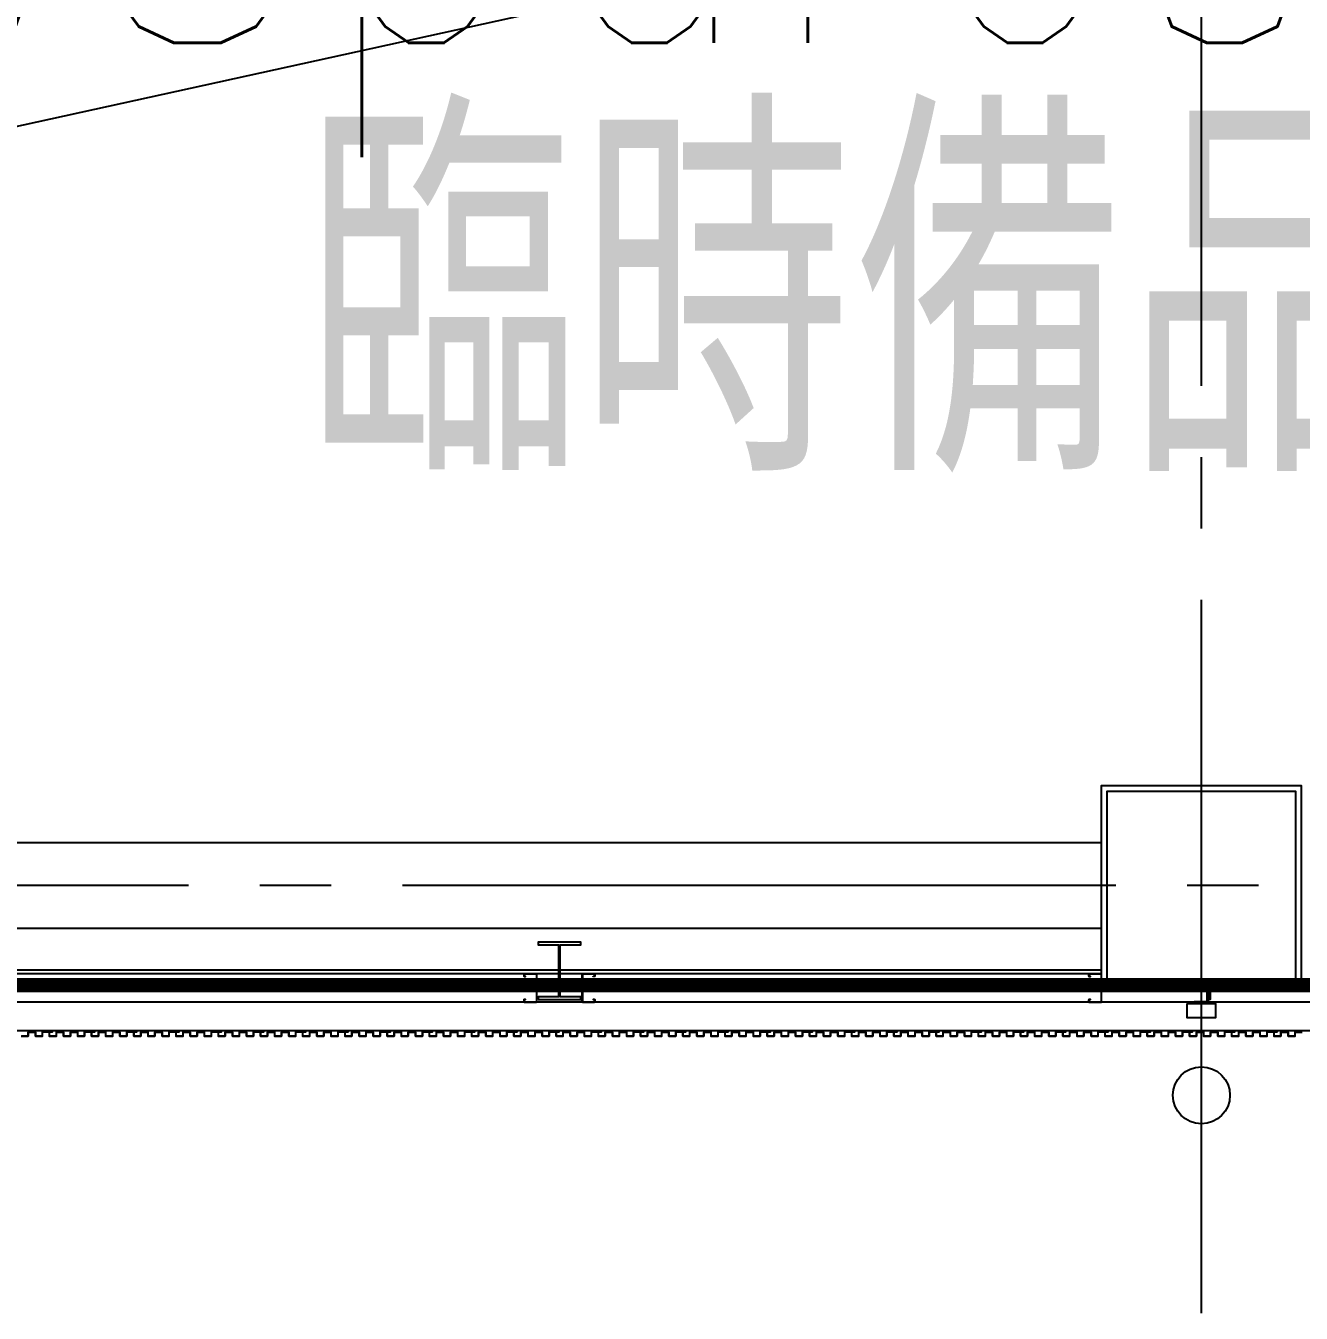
# Model space of a CAD drawing. Header units: millimetres. Extents: x -48783 to 40488, y 6477 to 32964.
# Drawn here: x 21187.9 to 21635, y 10600 to 11051.2 of the extents above; entities that cross this region are included whole.
import ezdxf
from ezdxf.enums import TextEntityAlignment as Align

# ---------------------------------------------------------------- set-up
doc = ezdxf.new("R2010")
doc.units = ezdxf.units.MM
doc.header["$LTSCALE"] = 100
doc.linetypes.add('X-N-FAB-L20$0$COL-CEN-LIN', pattern=[3.25, 2.5, -0.25, 0.25, -0.25])
for name, color, linetype in [('0-XREF', 7, 'Continuous'), ('X-N-FAB-L20$0$04', 8, 'Continuous'), ('X-N-FAB-L20$0$200K新增範圍', 8, 'Continuous'), ('X-N-FAB-L20$0$BLOCK', 8, 'Continuous'), ('X-N-FAB-L20$0$CCL', 8, 'X-N-FAB-L20$0$COL-CEN-LIN'), ('X-N-FAB-L20$0$COL-S', 8, 'Continuous'), ('X-N-FAB-L20$0$TXT-CODE', 8, 'Continuous')]:
    doc.layers.add(name, color=color, linetype=linetype)
doc.styles.add('X-N-FAB-L20$0$CHINA', font='simplex.shx', dxfattribs={"width": 0.75, "bigfont": 'chineset.shx'})

# ---------------------------------------------------------------- blocks, each defined once
blk = doc.blocks.new('X-N-FAB-L20$0$A$Cc7bb84f0')
at = {"layer": 'X-N-FAB-L20$0$COL-S'}
for points in [[(0, 70), (70, 70), (70, 0), (0, 0)], [(2, 68), (68, 68), (68, 2), (2, 2)]]:
    blk.add_lwpolyline(points, close=True, dxfattribs=at)
blk = doc.blocks.new('X-N-FAB-L20$0$A$C20c95bda')
at = {"layer": 'X-N-FAB-L20$0$CCL'}
for p, q in [((22620, 0), (22620, 9160)), ((240, 150), (28330, 150))]:
    blk.add_line(p, q, dxfattribs=at)
at = {"layer": 'X-N-FAB-L20$0$200K新增範圍'}
blk.add_blockref('X-N-FAB-L20$0$A$Cc7bb84f0', (22585, 115), dxfattribs=at)
blk = doc.blocks.new('X-N-FAB-L20$0$A$C1d07c4d4')
at = {"layer": 'X-N-FAB-L20$0$04'}
for p, q in [((20852.44, 160), (24102.44, 875)), ((21452.44, 140), (22282.44, 140)), ((21452.44, 110), (22282.44, 110)), ((22282.44, 95.25), (21452.44, 95.25)), ((22282.44, 94), (21452.44, 94)), ((23211.06, 84), (20823.7, 84)), ((23211.06, 74), (20823.7, 74))]:
    blk.add_line(p, q, dxfattribs=at)
for points in [[(22282.44, 90), (22282.44, 160), (22352.44, 160), (22352.44, 90)], [(22284.44, 92), (22284.44, 158), (22350.44, 158), (22350.44, 92)], [(22084.94, 85), (22099.94, 85), (22099.94, 85.9), (22092.74, 85.9), (22092.74, 104.1), (22099.94, 104.1), (22099.94, 105), (22084.94, 105), (22084.94, 104.1), (22092.14, 104.1), (22092.14, 85.9), (22084.94, 85.9)], [(22314.94, 83.5), (22319.94, 83.5), (22319.94, 88.5), (22319.34, 88.5), (22319.34, 84.1), (22314.94, 84.1)], [(22319.94, 85), (22319.94, 90), (22324.94, 90), (22324.94, 89.4), (22320.54, 89.4), (22320.54, 85)], [(22312.44, 83.5), (22322.44, 83.5), (22322.44, 78.5), (22312.44, 78.5)]]:
    blk.add_lwpolyline(points, close=True, dxfattribs=at)
for points in [[(22080.58, 93.08), (22080.14, 93.08, -0.414214), (22080.06, 93.16), (22080.06, 93.84, -0.414214), (22080.14, 93.92), (22084.32, 93.92, -0.414214), (22084.4, 93.84), (22084.4, 84.16, -0.414214), (22084.32, 84.08), (22080.14, 84.08, -0.414214), (22080.06, 84.16), (22080.06, 84.84, -0.414214), (22080.14, 84.92), (22080.58, 84.92), (22080.58, 85), (22080.14, 85, 0.414214), (22079.98, 84.84), (22079.98, 84.16, 0.414214), (22080.14, 84), (22084.32, 84, 0.414214), (22084.48, 84.16), (22084.48, 93.84, 0.414214), (22084.32, 94), (22080.14, 94, 0.414214), (22079.98, 93.84), (22079.98, 93.16, 0.414214), (22080.14, 93), (22080.58, 93)], [(22104.3, 93.08), (22104.74, 93.08, 0.414214), (22104.82, 93.16), (22104.82, 93.84, 0.414214), (22104.74, 93.92), (22100.56, 93.92, 0.414214), (22100.48, 93.84), (22100.48, 84.16, 0.414214), (22100.56, 84.08), (22104.74, 84.08, 0.414214), (22104.82, 84.16), (22104.82, 84.84, 0.414214), (22104.74, 84.92), (22104.3, 84.92), (22104.3, 85), (22104.74, 85, -0.414214), (22104.9, 84.84), (22104.9, 84.16, -0.414214), (22104.74, 84), (22100.56, 84, -0.414214), (22100.4, 84.16), (22100.4, 93.84, -0.414214), (22100.56, 94), (22104.74, 94, -0.414214), (22104.9, 93.84), (22104.9, 93.16, -0.414214), (22104.74, 93), (22104.3, 93)], [(22278.54, 93.08), (22278.1, 93.08, -0.414214), (22278.02, 93.16), (22278.02, 93.84, -0.414214), (22278.1, 93.92), (22282.28, 93.92, -0.414214), (22282.36, 93.84), (22282.36, 84.16, -0.414214), (22282.28, 84.08), (22278.1, 84.08, -0.414214), (22278.02, 84.16), (22278.02, 84.84, -0.414214), (22278.1, 84.92), (22278.54, 84.92), (22278.54, 85), (22278.1, 85, 0.414214), (22277.94, 84.84), (22277.94, 84.16, 0.414214), (22278.1, 84), (22282.28, 84, 0.414214), (22282.44, 84.16), (22282.44, 93.84, 0.414214), (22282.28, 94), (22278.1, 94, 0.414214), (22277.94, 93.84), (22277.94, 93.16, 0.414214), (22278.1, 93), (22278.54, 93)]]:
    blk.add_lwpolyline(points, format="xyb", close=True, dxfattribs=at)
for points in [[(21913.94, 73.65), (21914.64, 73.9), (21914.62, 73.95), (21913.93, 73.7), (21911.19, 73.7), (21911.19, 72.1), (21908.81, 72.1), (21908.81, 73.55), (21906.23, 73.55), (21906.23, 72.1), (21903.85, 72.1)], [(21903.8, 72.05), (21906.28, 72.05), (21906.28, 73.5), (21908.76, 73.5), (21908.76, 72.05), (21911.24, 72.05), (21911.24, 73.65), (21913.95, 73.65)]]:
    blk.add_lwpolyline(points, dxfattribs=at)
for points in [[(21928.74, 73.65), (21929.44, 73.9), (21929.42, 73.95), (21928.73, 73.7), (21925.99, 73.7), (21925.99, 72.1), (21923.61, 72.1), (21923.61, 73.55), (21921.03, 73.55), (21921.03, 72.1), (21918.65, 72.1), (21918.65, 73.55), (21916.07, 73.55), (21916.07, 72.1), (21913.69, 72.1), (21913.69, 73.6), (21914.64, 73.6, 1), (21914.64, 74), (21912.57, 74), (21912.44, 73.87), (21912.31, 74), (21910.94, 74), (21910.94, 73.95), (21912.29, 73.95), (21912.44, 73.8), (21912.59, 73.95), (21914.64, 73.95, -1), (21914.64, 73.65), (21913.64, 73.65), (21913.64, 72.05), (21916.12, 72.05), (21916.12, 73.5), (21918.6, 73.5), (21918.6, 72.05), (21921.08, 72.05), (21921.08, 73.5), (21923.56, 73.5), (21923.56, 72.05), (21926.04, 72.05), (21926.04, 73.65), (21928.75, 73.65)], [(21943.54, 73.65), (21944.24, 73.9), (21944.22, 73.95), (21943.53, 73.7), (21940.79, 73.7), (21940.79, 72.1), (21938.41, 72.1), (21938.41, 73.55), (21935.83, 73.55), (21935.83, 72.1), (21933.45, 72.1), (21933.45, 73.55), (21930.87, 73.55), (21930.87, 72.1), (21928.49, 72.1), (21928.49, 73.6), (21929.44, 73.6, 1), (21929.44, 74), (21927.37, 74), (21927.24, 73.87), (21927.11, 74), (21925.74, 74), (21925.74, 73.95), (21927.09, 73.95), (21927.24, 73.8), (21927.39, 73.95), (21929.44, 73.95, -1), (21929.44, 73.65), (21928.44, 73.65), (21928.44, 72.05), (21930.92, 72.05), (21930.92, 73.5), (21933.4, 73.5), (21933.4, 72.05), (21935.88, 72.05), (21935.88, 73.5), (21938.36, 73.5), (21938.36, 72.05), (21940.84, 72.05), (21940.84, 73.65), (21943.55, 73.65)], [(21958.34, 73.65), (21959.04, 73.9), (21959.02, 73.95), (21958.33, 73.7), (21955.59, 73.7), (21955.59, 72.1), (21953.21, 72.1), (21953.21, 73.55), (21950.63, 73.55), (21950.63, 72.1), (21948.25, 72.1), (21948.25, 73.55), (21945.67, 73.55), (21945.67, 72.1), (21943.29, 72.1), (21943.29, 73.6), (21944.24, 73.6, 1), (21944.24, 74), (21942.17, 74), (21942.04, 73.87), (21941.91, 74), (21940.54, 74), (21940.54, 73.95), (21941.89, 73.95), (21942.04, 73.8), (21942.19, 73.95), (21944.24, 73.95, -1), (21944.24, 73.65), (21943.24, 73.65), (21943.24, 72.05), (21945.72, 72.05), (21945.72, 73.5), (21948.2, 73.5), (21948.2, 72.05), (21950.68, 72.05), (21950.68, 73.5), (21953.16, 73.5), (21953.16, 72.05), (21955.64, 72.05), (21955.64, 73.65), (21958.35, 73.65)], [(21973.14, 73.65), (21973.84, 73.9), (21973.82, 73.95), (21973.13, 73.7), (21970.39, 73.7), (21970.39, 72.1), (21968.01, 72.1), (21968.01, 73.55), (21965.43, 73.55), (21965.43, 72.1), (21963.05, 72.1), (21963.05, 73.55), (21960.47, 73.55), (21960.47, 72.1), (21958.09, 72.1), (21958.09, 73.6), (21959.04, 73.6, 1), (21959.04, 74), (21956.97, 74), (21956.84, 73.87), (21956.71, 74), (21955.34, 74), (21955.34, 73.95), (21956.69, 73.95), (21956.84, 73.8), (21956.99, 73.95), (21959.04, 73.95, -1), (21959.04, 73.65), (21958.04, 73.65), (21958.04, 72.05), (21960.52, 72.05), (21960.52, 73.5), (21963, 73.5), (21963, 72.05), (21965.48, 72.05), (21965.48, 73.5), (21967.96, 73.5), (21967.96, 72.05), (21970.44, 72.05), (21970.44, 73.65), (21973.15, 73.65)], [(21987.94, 73.65), (21988.64, 73.9), (21988.62, 73.95), (21987.93, 73.7), (21985.19, 73.7), (21985.19, 72.1), (21982.81, 72.1), (21982.81, 73.55), (21980.23, 73.55), (21980.23, 72.1), (21977.85, 72.1), (21977.85, 73.55), (21975.27, 73.55), (21975.27, 72.1), (21972.89, 72.1), (21972.89, 73.6), (21973.84, 73.6, 1), (21973.84, 74), (21971.77, 74), (21971.64, 73.87), (21971.51, 74), (21970.14, 74), (21970.14, 73.95), (21971.49, 73.95), (21971.64, 73.8), (21971.79, 73.95), (21973.84, 73.95, -1), (21973.84, 73.65), (21972.84, 73.65), (21972.84, 72.05), (21975.32, 72.05), (21975.32, 73.5), (21977.8, 73.5), (21977.8, 72.05), (21980.28, 72.05), (21980.28, 73.5), (21982.76, 73.5), (21982.76, 72.05), (21985.24, 72.05), (21985.24, 73.65), (21987.95, 73.65)], [(22002.74, 73.65), (22003.44, 73.9), (22003.42, 73.95), (22002.73, 73.7), (21999.99, 73.7), (21999.99, 72.1), (21997.61, 72.1), (21997.61, 73.55), (21995.03, 73.55), (21995.03, 72.1), (21992.65, 72.1), (21992.65, 73.55), (21990.07, 73.55), (21990.07, 72.1), (21987.69, 72.1), (21987.69, 73.6), (21988.64, 73.6, 1), (21988.64, 74), (21986.57, 74), (21986.44, 73.87), (21986.31, 74), (21984.94, 74), (21984.94, 73.95), (21986.29, 73.95), (21986.44, 73.8), (21986.59, 73.95), (21988.64, 73.95, -1), (21988.64, 73.65), (21987.64, 73.65), (21987.64, 72.05), (21990.12, 72.05), (21990.12, 73.5), (21992.6, 73.5), (21992.6, 72.05), (21995.08, 72.05), (21995.08, 73.5), (21997.56, 73.5), (21997.56, 72.05), (22000.04, 72.05), (22000.04, 73.65), (22002.75, 73.65)], [(22017.54, 73.65), (22018.24, 73.9), (22018.22, 73.95), (22017.53, 73.7), (22014.79, 73.7), (22014.79, 72.1), (22012.41, 72.1), (22012.41, 73.55), (22009.83, 73.55), (22009.83, 72.1), (22007.45, 72.1), (22007.45, 73.55), (22004.87, 73.55), (22004.87, 72.1), (22002.49, 72.1), (22002.49, 73.6), (22003.44, 73.6, 1), (22003.44, 74), (22001.37, 74), (22001.24, 73.87), (22001.11, 74), (21999.74, 74), (21999.74, 73.95), (22001.09, 73.95), (22001.24, 73.8), (22001.39, 73.95), (22003.44, 73.95, -1), (22003.44, 73.65), (22002.44, 73.65), (22002.44, 72.05), (22004.92, 72.05), (22004.92, 73.5), (22007.4, 73.5), (22007.4, 72.05), (22009.88, 72.05), (22009.88, 73.5), (22012.36, 73.5), (22012.36, 72.05), (22014.84, 72.05), (22014.84, 73.65), (22017.55, 73.65)], [(22032.34, 73.65), (22033.04, 73.9), (22033.02, 73.95), (22032.33, 73.7), (22029.59, 73.7), (22029.59, 72.1), (22027.21, 72.1), (22027.21, 73.55), (22024.63, 73.55), (22024.63, 72.1), (22022.25, 72.1), (22022.25, 73.55), (22019.67, 73.55), (22019.67, 72.1), (22017.29, 72.1), (22017.29, 73.6), (22018.24, 73.6, 1), (22018.24, 74), (22016.17, 74), (22016.04, 73.87), (22015.91, 74), (22014.54, 74), (22014.54, 73.95), (22015.89, 73.95), (22016.04, 73.8), (22016.19, 73.95), (22018.24, 73.95, -1), (22018.24, 73.65), (22017.24, 73.65), (22017.24, 72.05), (22019.72, 72.05), (22019.72, 73.5), (22022.2, 73.5), (22022.2, 72.05), (22024.68, 72.05), (22024.68, 73.5), (22027.16, 73.5), (22027.16, 72.05), (22029.64, 72.05), (22029.64, 73.65), (22032.35, 73.65)], [(22047.14, 73.65), (22047.84, 73.9), (22047.82, 73.95), (22047.13, 73.7), (22044.39, 73.7), (22044.39, 72.1), (22042.01, 72.1), (22042.01, 73.55), (22039.43, 73.55), (22039.43, 72.1), (22037.05, 72.1), (22037.05, 73.55), (22034.47, 73.55), (22034.47, 72.1), (22032.09, 72.1), (22032.09, 73.6), (22033.04, 73.6, 1), (22033.04, 74), (22030.97, 74), (22030.84, 73.87), (22030.71, 74), (22029.34, 74), (22029.34, 73.95), (22030.69, 73.95), (22030.84, 73.8), (22030.99, 73.95), (22033.04, 73.95, -1), (22033.04, 73.65), (22032.04, 73.65), (22032.04, 72.05), (22034.52, 72.05), (22034.52, 73.5), (22037, 73.5), (22037, 72.05), (22039.48, 72.05), (22039.48, 73.5), (22041.96, 73.5), (22041.96, 72.05), (22044.44, 72.05), (22044.44, 73.65), (22047.15, 73.65)], [(22061.94, 73.65), (22062.64, 73.9), (22062.62, 73.95), (22061.93, 73.7), (22059.19, 73.7), (22059.19, 72.1), (22056.81, 72.1), (22056.81, 73.55), (22054.23, 73.55), (22054.23, 72.1), (22051.85, 72.1), (22051.85, 73.55), (22049.27, 73.55), (22049.27, 72.1), (22046.89, 72.1), (22046.89, 73.6), (22047.84, 73.6, 1), (22047.84, 74), (22045.77, 74), (22045.64, 73.87), (22045.51, 74), (22044.14, 74), (22044.14, 73.95), (22045.49, 73.95), (22045.64, 73.8), (22045.79, 73.95), (22047.84, 73.95, -1), (22047.84, 73.65), (22046.84, 73.65), (22046.84, 72.05), (22049.32, 72.05), (22049.32, 73.5), (22051.8, 73.5), (22051.8, 72.05), (22054.28, 72.05), (22054.28, 73.5), (22056.76, 73.5), (22056.76, 72.05), (22059.24, 72.05), (22059.24, 73.65), (22061.95, 73.65)], [(22076.74, 73.65), (22077.44, 73.9), (22077.42, 73.95), (22076.73, 73.7), (22073.99, 73.7), (22073.99, 72.1), (22071.61, 72.1), (22071.61, 73.55), (22069.03, 73.55), (22069.03, 72.1), (22066.65, 72.1), (22066.65, 73.55), (22064.07, 73.55), (22064.07, 72.1), (22061.69, 72.1), (22061.69, 73.6), (22062.64, 73.6, 1), (22062.64, 74), (22060.57, 74), (22060.44, 73.87), (22060.31, 74), (22058.94, 74), (22058.94, 73.95), (22060.29, 73.95), (22060.44, 73.8), (22060.59, 73.95), (22062.64, 73.95, -1), (22062.64, 73.65), (22061.64, 73.65), (22061.64, 72.05), (22064.12, 72.05), (22064.12, 73.5), (22066.6, 73.5), (22066.6, 72.05), (22069.08, 72.05), (22069.08, 73.5), (22071.56, 73.5), (22071.56, 72.05), (22074.04, 72.05), (22074.04, 73.65), (22076.75, 73.65)], [(22091.54, 73.65), (22092.24, 73.9), (22092.22, 73.95), (22091.53, 73.7), (22088.79, 73.7), (22088.79, 72.1), (22086.41, 72.1), (22086.41, 73.55), (22083.83, 73.55), (22083.83, 72.1), (22081.45, 72.1), (22081.45, 73.55), (22078.87, 73.55), (22078.87, 72.1), (22076.49, 72.1), (22076.49, 73.6), (22077.44, 73.6, 1), (22077.44, 74), (22075.37, 74), (22075.24, 73.87), (22075.11, 74), (22073.74, 74), (22073.74, 73.95), (22075.09, 73.95), (22075.24, 73.8), (22075.39, 73.95), (22077.44, 73.95, -1), (22077.44, 73.65), (22076.44, 73.65), (22076.44, 72.05), (22078.92, 72.05), (22078.92, 73.5), (22081.4, 73.5), (22081.4, 72.05), (22083.88, 72.05), (22083.88, 73.5), (22086.36, 73.5), (22086.36, 72.05), (22088.84, 72.05), (22088.84, 73.65), (22091.55, 73.65)], [(22106.34, 73.65), (22107.04, 73.9), (22107.02, 73.95), (22106.33, 73.7), (22103.59, 73.7), (22103.59, 72.1), (22101.21, 72.1), (22101.21, 73.55), (22098.63, 73.55), (22098.63, 72.1), (22096.25, 72.1), (22096.25, 73.55), (22093.67, 73.55), (22093.67, 72.1), (22091.29, 72.1), (22091.29, 73.6), (22092.24, 73.6, 1), (22092.24, 74), (22090.17, 74), (22090.04, 73.87), (22089.91, 74), (22088.54, 74), (22088.54, 73.95), (22089.89, 73.95), (22090.04, 73.8), (22090.19, 73.95), (22092.24, 73.95, -1), (22092.24, 73.65), (22091.24, 73.65), (22091.24, 72.05), (22093.72, 72.05), (22093.72, 73.5), (22096.2, 73.5), (22096.2, 72.05), (22098.68, 72.05), (22098.68, 73.5), (22101.16, 73.5), (22101.16, 72.05), (22103.64, 72.05), (22103.64, 73.65), (22106.35, 73.65)], [(22121.14, 73.65), (22121.84, 73.9), (22121.82, 73.95), (22121.13, 73.7), (22118.39, 73.7), (22118.39, 72.1), (22116.01, 72.1), (22116.01, 73.55), (22113.43, 73.55), (22113.43, 72.1), (22111.05, 72.1), (22111.05, 73.55), (22108.47, 73.55), (22108.47, 72.1), (22106.09, 72.1), (22106.09, 73.6), (22107.04, 73.6, 1), (22107.04, 74), (22104.97, 74), (22104.84, 73.87), (22104.71, 74), (22103.34, 74), (22103.34, 73.95), (22104.69, 73.95), (22104.84, 73.8), (22104.99, 73.95), (22107.04, 73.95, -1), (22107.04, 73.65), (22106.04, 73.65), (22106.04, 72.05), (22108.52, 72.05), (22108.52, 73.5), (22111, 73.5), (22111, 72.05), (22113.48, 72.05), (22113.48, 73.5), (22115.96, 73.5), (22115.96, 72.05), (22118.44, 72.05), (22118.44, 73.65), (22121.15, 73.65)], [(22135.94, 73.65), (22136.64, 73.9), (22136.62, 73.95), (22135.93, 73.7), (22133.19, 73.7), (22133.19, 72.1), (22130.81, 72.1), (22130.81, 73.55), (22128.23, 73.55), (22128.23, 72.1), (22125.85, 72.1), (22125.85, 73.55), (22123.27, 73.55), (22123.27, 72.1), (22120.89, 72.1), (22120.89, 73.6), (22121.84, 73.6, 1), (22121.84, 74), (22119.77, 74), (22119.64, 73.87), (22119.51, 74), (22118.14, 74), (22118.14, 73.95), (22119.49, 73.95), (22119.64, 73.8), (22119.79, 73.95), (22121.84, 73.95, -1), (22121.84, 73.65), (22120.84, 73.65), (22120.84, 72.05), (22123.32, 72.05), (22123.32, 73.5), (22125.8, 73.5), (22125.8, 72.05), (22128.28, 72.05), (22128.28, 73.5), (22130.76, 73.5), (22130.76, 72.05), (22133.24, 72.05), (22133.24, 73.65), (22135.95, 73.65)], [(22150.74, 73.65), (22151.44, 73.9), (22151.42, 73.95), (22150.73, 73.7), (22147.99, 73.7), (22147.99, 72.1), (22145.61, 72.1), (22145.61, 73.55), (22143.03, 73.55), (22143.03, 72.1), (22140.65, 72.1), (22140.65, 73.55), (22138.07, 73.55), (22138.07, 72.1), (22135.69, 72.1), (22135.69, 73.6), (22136.64, 73.6, 1), (22136.64, 74), (22134.57, 74), (22134.44, 73.87), (22134.31, 74), (22132.94, 74), (22132.94, 73.95), (22134.29, 73.95), (22134.44, 73.8), (22134.59, 73.95), (22136.64, 73.95, -1), (22136.64, 73.65), (22135.64, 73.65), (22135.64, 72.05), (22138.12, 72.05), (22138.12, 73.5), (22140.6, 73.5), (22140.6, 72.05), (22143.08, 72.05), (22143.08, 73.5), (22145.56, 73.5), (22145.56, 72.05), (22148.04, 72.05), (22148.04, 73.65), (22150.75, 73.65)], [(22165.54, 73.65), (22166.24, 73.9), (22166.22, 73.95), (22165.53, 73.7), (22162.79, 73.7), (22162.79, 72.1), (22160.41, 72.1), (22160.41, 73.55), (22157.83, 73.55), (22157.83, 72.1), (22155.45, 72.1), (22155.45, 73.55), (22152.87, 73.55), (22152.87, 72.1), (22150.49, 72.1), (22150.49, 73.6), (22151.44, 73.6, 1), (22151.44, 74), (22149.37, 74), (22149.24, 73.87), (22149.11, 74), (22147.74, 74), (22147.74, 73.95), (22149.09, 73.95), (22149.24, 73.8), (22149.39, 73.95), (22151.44, 73.95, -1), (22151.44, 73.65), (22150.44, 73.65), (22150.44, 72.05), (22152.92, 72.05), (22152.92, 73.5), (22155.4, 73.5), (22155.4, 72.05), (22157.88, 72.05), (22157.88, 73.5), (22160.36, 73.5), (22160.36, 72.05), (22162.84, 72.05), (22162.84, 73.65), (22165.55, 73.65)], [(22180.34, 73.65), (22181.04, 73.9), (22181.02, 73.95), (22180.33, 73.7), (22177.59, 73.7), (22177.59, 72.1), (22175.21, 72.1), (22175.21, 73.55), (22172.63, 73.55), (22172.63, 72.1), (22170.25, 72.1), (22170.25, 73.55), (22167.67, 73.55), (22167.67, 72.1), (22165.29, 72.1), (22165.29, 73.6), (22166.24, 73.6, 1), (22166.24, 74), (22164.17, 74), (22164.04, 73.87), (22163.91, 74), (22162.54, 74), (22162.54, 73.95), (22163.89, 73.95), (22164.04, 73.8), (22164.19, 73.95), (22166.24, 73.95, -1), (22166.24, 73.65), (22165.24, 73.65), (22165.24, 72.05), (22167.72, 72.05), (22167.72, 73.5), (22170.2, 73.5), (22170.2, 72.05), (22172.68, 72.05), (22172.68, 73.5), (22175.16, 73.5), (22175.16, 72.05), (22177.64, 72.05), (22177.64, 73.65), (22180.35, 73.65)], [(22195.14, 73.65), (22195.84, 73.9), (22195.82, 73.95), (22195.13, 73.7), (22192.39, 73.7), (22192.39, 72.1), (22190.01, 72.1), (22190.01, 73.55), (22187.43, 73.55), (22187.43, 72.1), (22185.05, 72.1), (22185.05, 73.55), (22182.47, 73.55), (22182.47, 72.1), (22180.09, 72.1), (22180.09, 73.6), (22181.04, 73.6, 1), (22181.04, 74), (22178.97, 74), (22178.84, 73.87), (22178.71, 74), (22177.34, 74), (22177.34, 73.95), (22178.69, 73.95), (22178.84, 73.8), (22178.99, 73.95), (22181.04, 73.95, -1), (22181.04, 73.65), (22180.04, 73.65), (22180.04, 72.05), (22182.52, 72.05), (22182.52, 73.5), (22185, 73.5), (22185, 72.05), (22187.48, 72.05), (22187.48, 73.5), (22189.96, 73.5), (22189.96, 72.05), (22192.44, 72.05), (22192.44, 73.65), (22195.15, 73.65)], [(22209.94, 73.65), (22210.64, 73.9), (22210.62, 73.95), (22209.93, 73.7), (22207.19, 73.7), (22207.19, 72.1), (22204.81, 72.1), (22204.81, 73.55), (22202.23, 73.55), (22202.23, 72.1), (22199.85, 72.1), (22199.85, 73.55), (22197.27, 73.55), (22197.27, 72.1), (22194.89, 72.1), (22194.89, 73.6), (22195.84, 73.6, 1), (22195.84, 74), (22193.77, 74), (22193.64, 73.87), (22193.51, 74), (22192.14, 74), (22192.14, 73.95), (22193.49, 73.95), (22193.64, 73.8), (22193.79, 73.95), (22195.84, 73.95, -1), (22195.84, 73.65), (22194.84, 73.65), (22194.84, 72.05), (22197.32, 72.05), (22197.32, 73.5), (22199.8, 73.5), (22199.8, 72.05), (22202.28, 72.05), (22202.28, 73.5), (22204.76, 73.5), (22204.76, 72.05), (22207.24, 72.05), (22207.24, 73.65), (22209.95, 73.65)], [(22224.74, 73.65), (22225.44, 73.9), (22225.42, 73.95), (22224.73, 73.7), (22221.99, 73.7), (22221.99, 72.1), (22219.61, 72.1), (22219.61, 73.55), (22217.03, 73.55), (22217.03, 72.1), (22214.65, 72.1), (22214.65, 73.55), (22212.07, 73.55), (22212.07, 72.1), (22209.69, 72.1), (22209.69, 73.6), (22210.64, 73.6, 1), (22210.64, 74), (22208.57, 74), (22208.44, 73.87), (22208.31, 74), (22206.94, 74), (22206.94, 73.95), (22208.29, 73.95), (22208.44, 73.8), (22208.59, 73.95), (22210.64, 73.95, -1), (22210.64, 73.65), (22209.64, 73.65), (22209.64, 72.05), (22212.12, 72.05), (22212.12, 73.5), (22214.6, 73.5), (22214.6, 72.05), (22217.08, 72.05), (22217.08, 73.5), (22219.56, 73.5), (22219.56, 72.05), (22222.04, 72.05), (22222.04, 73.65), (22224.75, 73.65)], [(22239.54, 73.65), (22240.24, 73.9), (22240.22, 73.95), (22239.53, 73.7), (22236.79, 73.7), (22236.79, 72.1), (22234.41, 72.1), (22234.41, 73.55), (22231.83, 73.55), (22231.83, 72.1), (22229.45, 72.1), (22229.45, 73.55), (22226.87, 73.55), (22226.87, 72.1), (22224.49, 72.1), (22224.49, 73.6), (22225.44, 73.6, 1), (22225.44, 74), (22223.37, 74), (22223.24, 73.87), (22223.11, 74), (22221.74, 74), (22221.74, 73.95), (22223.09, 73.95), (22223.24, 73.8), (22223.39, 73.95), (22225.44, 73.95, -1), (22225.44, 73.65), (22224.44, 73.65), (22224.44, 72.05), (22226.92, 72.05), (22226.92, 73.5), (22229.4, 73.5), (22229.4, 72.05), (22231.88, 72.05), (22231.88, 73.5), (22234.36, 73.5), (22234.36, 72.05), (22236.84, 72.05), (22236.84, 73.65), (22239.55, 73.65)], [(22254.34, 73.65), (22255.04, 73.9), (22255.02, 73.95), (22254.33, 73.7), (22251.59, 73.7), (22251.59, 72.1), (22249.21, 72.1), (22249.21, 73.55), (22246.63, 73.55), (22246.63, 72.1), (22244.25, 72.1), (22244.25, 73.55), (22241.67, 73.55), (22241.67, 72.1), (22239.29, 72.1), (22239.29, 73.6), (22240.24, 73.6, 1), (22240.24, 74), (22238.17, 74), (22238.04, 73.87), (22237.91, 74), (22236.54, 74), (22236.54, 73.95), (22237.89, 73.95), (22238.04, 73.8), (22238.19, 73.95), (22240.24, 73.95, -1), (22240.24, 73.65), (22239.24, 73.65), (22239.24, 72.05), (22241.72, 72.05), (22241.72, 73.5), (22244.2, 73.5), (22244.2, 72.05), (22246.68, 72.05), (22246.68, 73.5), (22249.16, 73.5), (22249.16, 72.05), (22251.64, 72.05), (22251.64, 73.65), (22254.35, 73.65)], [(22269.14, 73.65), (22269.84, 73.9), (22269.82, 73.95), (22269.13, 73.7), (22266.39, 73.7), (22266.39, 72.1), (22264.01, 72.1), (22264.01, 73.55), (22261.43, 73.55), (22261.43, 72.1), (22259.05, 72.1), (22259.05, 73.55), (22256.47, 73.55), (22256.47, 72.1), (22254.09, 72.1), (22254.09, 73.6), (22255.04, 73.6, 1), (22255.04, 74), (22252.97, 74), (22252.84, 73.87), (22252.71, 74), (22251.34, 74), (22251.34, 73.95), (22252.69, 73.95), (22252.84, 73.8), (22252.99, 73.95), (22255.04, 73.95, -1), (22255.04, 73.65), (22254.04, 73.65), (22254.04, 72.05), (22256.52, 72.05), (22256.52, 73.5), (22259, 73.5), (22259, 72.05), (22261.48, 72.05), (22261.48, 73.5), (22263.96, 73.5), (22263.96, 72.05), (22266.44, 72.05), (22266.44, 73.65), (22269.15, 73.65)], [(22283.94, 73.65), (22284.64, 73.9), (22284.62, 73.95), (22283.93, 73.7), (22281.19, 73.7), (22281.19, 72.1), (22278.81, 72.1), (22278.81, 73.55), (22276.23, 73.55), (22276.23, 72.1), (22273.85, 72.1), (22273.85, 73.55), (22271.27, 73.55), (22271.27, 72.1), (22268.89, 72.1), (22268.89, 73.6), (22269.84, 73.6, 1), (22269.84, 74), (22267.77, 74), (22267.64, 73.87), (22267.51, 74), (22266.14, 74), (22266.14, 73.95), (22267.49, 73.95), (22267.64, 73.8), (22267.79, 73.95), (22269.84, 73.95, -1), (22269.84, 73.65), (22268.84, 73.65), (22268.84, 72.05), (22271.32, 72.05), (22271.32, 73.5), (22273.8, 73.5), (22273.8, 72.05), (22276.28, 72.05), (22276.28, 73.5), (22278.76, 73.5), (22278.76, 72.05), (22281.24, 72.05), (22281.24, 73.65), (22283.95, 73.65)], [(22298.74, 73.65), (22299.44, 73.9), (22299.42, 73.95), (22298.73, 73.7), (22295.99, 73.7), (22295.99, 72.1), (22293.61, 72.1), (22293.61, 73.55), (22291.03, 73.55), (22291.03, 72.1), (22288.65, 72.1), (22288.65, 73.55), (22286.07, 73.55), (22286.07, 72.1), (22283.69, 72.1), (22283.69, 73.6), (22284.64, 73.6, 1), (22284.64, 74), (22282.57, 74), (22282.44, 73.87), (22282.31, 74), (22280.94, 74), (22280.94, 73.95), (22282.29, 73.95), (22282.44, 73.8), (22282.59, 73.95), (22284.64, 73.95, -1), (22284.64, 73.65), (22283.64, 73.65), (22283.64, 72.05), (22286.12, 72.05), (22286.12, 73.5), (22288.6, 73.5), (22288.6, 72.05), (22291.08, 72.05), (22291.08, 73.5), (22293.56, 73.5), (22293.56, 72.05), (22296.04, 72.05), (22296.04, 73.65), (22298.75, 73.65)], [(22313.54, 73.65), (22314.24, 73.9), (22314.22, 73.95), (22313.53, 73.7), (22310.79, 73.7), (22310.79, 72.1), (22308.41, 72.1), (22308.41, 73.55), (22305.83, 73.55), (22305.83, 72.1), (22303.45, 72.1), (22303.45, 73.55), (22300.87, 73.55), (22300.87, 72.1), (22298.49, 72.1), (22298.49, 73.6), (22299.44, 73.6, 1), (22299.44, 74), (22297.37, 74), (22297.24, 73.87), (22297.11, 74), (22295.74, 74), (22295.74, 73.95), (22297.09, 73.95), (22297.24, 73.8), (22297.39, 73.95), (22299.44, 73.95, -1), (22299.44, 73.65), (22298.44, 73.65), (22298.44, 72.05), (22300.92, 72.05), (22300.92, 73.5), (22303.4, 73.5), (22303.4, 72.05), (22305.88, 72.05), (22305.88, 73.5), (22308.36, 73.5), (22308.36, 72.05), (22310.84, 72.05), (22310.84, 73.65), (22313.55, 73.65)], [(22328.34, 73.65), (22329.04, 73.9), (22329.02, 73.95), (22328.33, 73.7), (22325.59, 73.7), (22325.59, 72.1), (22323.21, 72.1), (22323.21, 73.55), (22320.63, 73.55), (22320.63, 72.1), (22318.25, 72.1), (22318.25, 73.55), (22315.67, 73.55), (22315.67, 72.1), (22313.29, 72.1), (22313.29, 73.6), (22314.24, 73.6, 1), (22314.24, 74), (22312.17, 74), (22312.04, 73.87), (22311.91, 74), (22310.54, 74), (22310.54, 73.95), (22311.89, 73.95), (22312.04, 73.8), (22312.19, 73.95), (22314.24, 73.95, -1), (22314.24, 73.65), (22313.24, 73.65), (22313.24, 72.05), (22315.72, 72.05), (22315.72, 73.5), (22318.2, 73.5), (22318.2, 72.05), (22320.68, 72.05), (22320.68, 73.5), (22323.16, 73.5), (22323.16, 72.05), (22325.64, 72.05), (22325.64, 73.65), (22328.35, 73.65)], [(22343.14, 73.65), (22343.84, 73.9), (22343.82, 73.95), (22343.13, 73.7), (22340.39, 73.7), (22340.39, 72.1), (22338.01, 72.1), (22338.01, 73.55), (22335.43, 73.55), (22335.43, 72.1), (22333.05, 72.1), (22333.05, 73.55), (22330.47, 73.55), (22330.47, 72.1), (22328.09, 72.1), (22328.09, 73.6), (22329.04, 73.6, 1), (22329.04, 74), (22326.97, 74), (22326.84, 73.87), (22326.71, 74), (22325.34, 74), (22325.34, 73.95), (22326.69, 73.95), (22326.84, 73.8), (22326.99, 73.95), (22329.04, 73.95, -1), (22329.04, 73.65), (22328.04, 73.65), (22328.04, 72.05), (22330.52, 72.05), (22330.52, 73.5), (22333, 73.5), (22333, 72.05), (22335.48, 72.05), (22335.48, 73.5), (22337.96, 73.5), (22337.96, 72.05), (22340.44, 72.05), (22340.44, 73.65), (22343.15, 73.65)], [(22352.81, 73.55), (22350.23, 73.55), (22350.23, 72.1), (22347.85, 72.1), (22347.85, 73.55), (22345.27, 73.55), (22345.27, 72.1), (22342.89, 72.1), (22342.89, 73.6), (22343.84, 73.6, 1), (22343.84, 74), (22341.77, 74), (22341.64, 73.87), (22341.51, 74), (22340.14, 74), (22340.14, 73.95), (22341.49, 73.95), (22341.64, 73.8), (22341.79, 73.95), (22343.84, 73.95, -1), (22343.84, 73.65), (22342.84, 73.65), (22342.84, 72.05), (22345.32, 72.05), (22345.32, 73.5), (22347.8, 73.5), (22347.8, 72.05), (22350.28, 72.05), (22350.28, 73.5), (22352.76, 73.5)]]:
    blk.add_lwpolyline(points, format="xyb", dxfattribs=at)
blk.add_circle((22317.44, 51.38), 10, dxfattribs=at)
blk = doc.blocks.new('X-N-FAB-L20')
at = {"const_width": 5}
blk.add_lwpolyline([(20065, 11495), (23435, 11495), (23435, 10715), (20065, 10715)], close=True, dxfattribs=at)
blk.add_blockref('X-N-FAB-L20$0$A$C1d07c4d4', (-717.44, 10625))
at = {"layer": 'X-N-FAB-L20$0$BLOCK'}
blk.add_blockref('X-N-FAB-L20$0$A$C20c95bda', (-1020, 10600), dxfattribs=at)
at = {"layer": 'X-N-FAB-L20$0$TXT-CODE', "style": 'X-N-FAB-L20$0$CHINA', "width": 0.8}
for s, p in [('(Temp)Spares Parts Storage Area', (21850.85, 11105.2)), ('臨時備品儲存區(260㎡)', (21850.85, 10955.2))]:
    blk.add_text(s, height=120, dxfattribs=at).set_placement(p, align=Align.MIDDLE_CENTER)

msp = doc.modelspace()

# ---------------------------------------------------------------- block references
at = {"layer": '0-XREF'}
msp.add_blockref('X-N-FAB-L20', (0, 0), dxfattribs=at)

doc.saveas('drawing.dxf')
